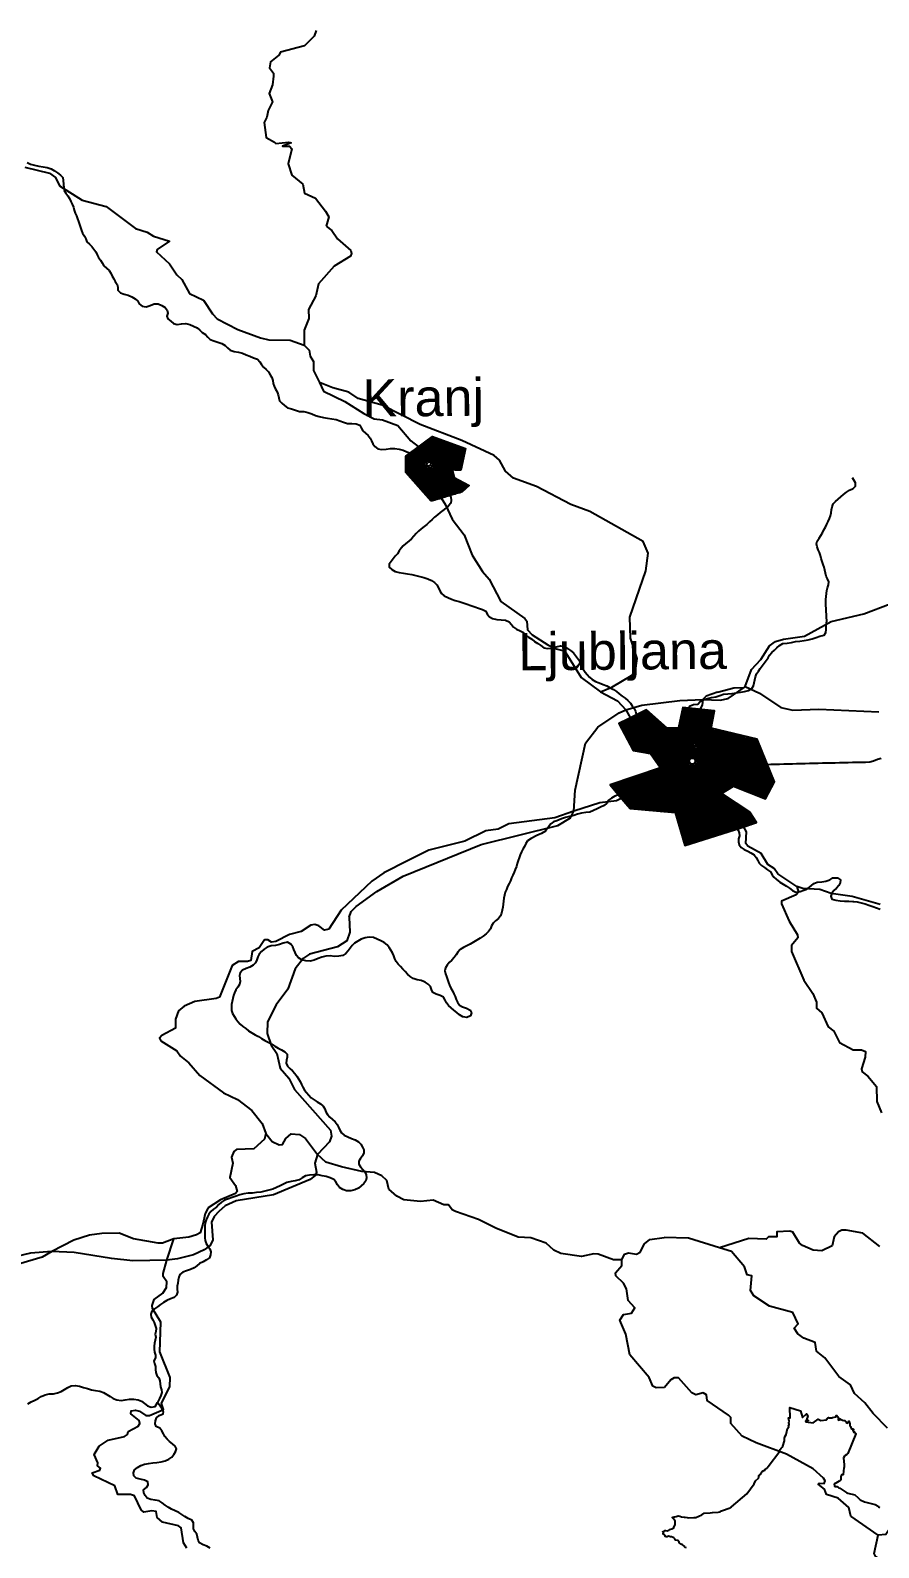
# Model space of a CAD drawing. Header units: metres. Extents: x 13.21 to 19.52, y 42.14 to 46.62.
# Drawn here: x 14.112 to 14.622, y 45.589 to 46.502 of the extents above; entities that cross this region are included whole.
import ezdxf

# ---------------------------------------------------------------- set-up
doc = ezdxf.new("R2010")
doc.units = ezdxf.units.M
doc.header["$MEASUREMENT"] = 0
for name, color, linetype in [('CESTE', 5, 'Continuous'), ('grad_ino', 252, 'Continuous'), ('hr', 9, 'Continuous'), ('naziv_ino', 252, 'Continuous'), ('PRUGE', 7, 'Continuous')]:
    doc.layers.add(name, color=color, linetype=linetype)
doc.styles.get("Standard").update_dxf_attribs({"font": 'arial.ttf'})

# ---------------------------------------------------------------- blocks, each defined once
blk = doc.blocks.new('*X60')
at = {"color": 0}
for p, q in [((14.34334, 46.25038), (14.37333, 46.25055)), ((14.34455, 46.25129), (14.37197, 46.25144)), ((14.34576, 46.25219), (14.3695, 46.25232)), ((14.34697, 46.2531), (14.36702, 46.25321)), ((14.34819, 46.25401), (14.36455, 46.2541)), ((14.3494, 46.25491), (14.36207, 46.25498)), ((14.35061, 46.25582), (14.35959, 46.25587)), ((14.35182, 46.25673), (14.35712, 46.25675)), ((14.35304, 46.25763), (14.35464, 46.25764)), ((14.33761, 46.24135), (14.3495, 46.24142)), ((14.33763, 46.24225), (14.35026, 46.24232)), ((14.33764, 46.24315), (14.37184, 46.24334)), ((14.33766, 46.24405), (14.37202, 46.24424)), ((14.33768, 46.24495), (14.37221, 46.24514)), ((14.33769, 46.24585), (14.3724, 46.24604)), ((14.33849, 46.24675), (14.37258, 46.24694)), ((14.3397, 46.24766), (14.37277, 46.24784)), ((14.34091, 46.24857), (14.37296, 46.24874)), ((14.34213, 46.24947), (14.37315, 46.24965)), ((14.35377, 46.24234), (14.37165, 46.24244)), ((14.35455, 46.24145), (14.37146, 46.24154)), ((14.33753, 46.23685), (14.36576, 46.23701)), ((14.33755, 46.23775), (14.36554, 46.23791)), ((14.33756, 46.23865), (14.3709, 46.23884)), ((14.33758, 46.23955), (14.35038, 46.23962)), ((14.3376, 46.24045), (14.34954, 46.24052)), ((14.33796, 46.23595), (14.36597, 46.23611)), ((14.33876, 46.23506), (14.36618, 46.23521)), ((14.33956, 46.23416), (14.36639, 46.23431)), ((14.34035, 46.23327), (14.3666, 46.23342)), ((14.34115, 46.23237), (14.36812, 46.23252)), ((14.35372, 46.23964), (14.37109, 46.23974)), ((14.35454, 46.24055), (14.37128, 46.24064)), ((14.36702, 46.23792), (14.37072, 46.23794)), ((14.34194, 46.23148), (14.3698, 46.23163)), ((14.34274, 46.23058), (14.37149, 46.23074)), ((14.34353, 46.22969), (14.37318, 46.22985)), ((14.34433, 46.22879), (14.37487, 46.22896)), ((14.34513, 46.2279), (14.37508, 46.22806)), ((14.34592, 46.227), (14.3741, 46.22716)), ((14.34672, 46.22611), (14.37313, 46.22625)), ((14.34751, 46.22521), (14.37215, 46.22535)), ((14.34831, 46.22432), (14.37046, 46.22444)), ((14.3491, 46.22342), (14.3674, 46.22352)), ((14.3499, 46.22253), (14.36435, 46.22261)), ((14.35069, 46.22163), (14.36129, 46.22169)), ((14.35149, 46.22074), (14.35823, 46.22077)), ((14.35229, 46.21984), (14.35517, 46.21986))]:
    blk.add_line(p, q, dxfattribs=at)
blk = doc.blocks.new('*X61')
at = {"color": 0}
for p, q in [((14.46801, 46.08638), (14.49049, 46.08648)), ((14.46983, 46.08728), (14.48948, 46.08737)), ((14.47165, 46.08819), (14.48847, 46.08827)), ((14.47347, 46.0891), (14.48747, 46.08916)), ((14.47529, 46.09001), (14.48646, 46.09006)), ((14.47711, 46.09092), (14.48545, 46.09095)), ((14.47893, 46.09182), (14.48444, 46.09185)), ((14.48075, 46.09273), (14.48343, 46.09274)), ((14.50242, 46.08653), (14.52208, 46.08661)), ((14.50262, 46.08743), (14.52225, 46.08751)), ((14.50281, 46.08833), (14.52241, 46.08841)), ((14.503, 46.08923), (14.52257, 46.08931)), ((14.5032, 46.09013), (14.52274, 46.09021)), ((14.50339, 46.09103), (14.5229, 46.09111)), ((14.50358, 46.09193), (14.52307, 46.09202)), ((14.50378, 46.09283), (14.52323, 46.09292)), ((14.50397, 46.09373), (14.5156, 46.09378)), ((14.50417, 46.09463), (14.50712, 46.09465)), ((14.46615, 46.08457), (14.49251, 46.08469)), ((14.4662, 46.08547), (14.4915, 46.08558)), ((14.46663, 46.08367), (14.49352, 46.08379)), ((14.4671, 46.08277), (14.49453, 46.0829)), ((14.46758, 46.08188), (14.52341, 46.08212)), ((14.46805, 46.08098), (14.52708, 46.08124)), ((14.46853, 46.08008), (14.53074, 46.08035)), ((14.469, 46.07918), (14.53441, 46.07947)), ((14.46948, 46.07829), (14.53807, 46.07858)), ((14.46995, 46.07739), (14.54174, 46.0777)), ((14.50165, 46.08293), (14.52143, 46.08301)), ((14.50184, 46.08383), (14.52159, 46.08391)), ((14.50204, 46.08473), (14.52176, 46.08481)), ((14.50223, 46.08563), (14.52192, 46.08571)), ((14.47043, 46.07649), (14.5454, 46.07681)), ((14.4709, 46.07559), (14.54904, 46.07592)), ((14.47138, 46.0747), (14.5494, 46.07503)), ((14.47185, 46.0738), (14.54976, 46.07413)), ((14.47233, 46.0729), (14.55012, 46.07323)), ((14.4728, 46.072), (14.55049, 46.07233)), ((14.47328, 46.0711), (14.55085, 46.07143)), ((14.47375, 46.07021), (14.55121, 46.07053)), ((14.47423, 46.06931), (14.55157, 46.06964)), ((14.47838, 46.06843), (14.55194, 46.06874)), ((14.48346, 46.06755), (14.5523, 46.06784)), ((14.48537, 46.06666), (14.55266, 46.06694)), ((14.48599, 46.06576), (14.55302, 46.06604)), ((14.4866, 46.06487), (14.55338, 46.06514)), ((14.48722, 46.06397), (14.5082, 46.06406)), ((14.48783, 46.06307), (14.50746, 46.06316)), ((14.48845, 46.06218), (14.50749, 46.06226)), ((14.48907, 46.06128), (14.50834, 46.06136)), ((14.48968, 46.06038), (14.5552, 46.06065)), ((14.4903, 46.05949), (14.55556, 46.05976)), ((14.49091, 46.05859), (14.55592, 46.05886)), ((14.51164, 46.06138), (14.55483, 46.06155)), ((14.51173, 46.06408), (14.55375, 46.06425)), ((14.51247, 46.06228), (14.55447, 46.06245)), ((14.51249, 46.06318), (14.55411, 46.06335)), ((14.46364, 46.04947), (14.55921, 46.04987)), ((14.46637, 46.05038), (14.55918, 46.05077)), ((14.4691, 46.05129), (14.55882, 46.05167)), ((14.47183, 46.0522), (14.55845, 46.05257)), ((14.47456, 46.05312), (14.55809, 46.05347)), ((14.47729, 46.05403), (14.55773, 46.05437)), ((14.48002, 46.05494), (14.55737, 46.05526)), ((14.48275, 46.05585), (14.55701, 46.05616)), ((14.48548, 46.05676), (14.55664, 46.05706)), ((14.48822, 46.05768), (14.55628, 46.05796)), ((14.46091, 46.04855), (14.55874, 46.04897)), ((14.46115, 46.04766), (14.55827, 46.04807)), ((14.46192, 46.04676), (14.5337, 46.04707)), ((14.46268, 46.04586), (14.53224, 46.04617)), ((14.46345, 46.04497), (14.53077, 46.04526)), ((14.46422, 46.04407), (14.5293, 46.04436)), ((14.46499, 46.04318), (14.52784, 46.04345)), ((14.46575, 46.04228), (14.52857, 46.04255)), ((14.46652, 46.04138), (14.52992, 46.04166)), ((14.46729, 46.04049), (14.53128, 46.04076)), ((14.53646, 46.04708), (14.5578, 46.04717)), ((14.53871, 46.04619), (14.55733, 46.04627)), ((14.54097, 46.0453), (14.55686, 46.04536)), ((14.54323, 46.04441), (14.55639, 46.04446)), ((14.54548, 46.04352), (14.55592, 46.04356)), ((14.54774, 46.04263), (14.55545, 46.04266)), ((14.54999, 46.04174), (14.55498, 46.04176)), ((14.55225, 46.04085), (14.55451, 46.04086)), ((14.46806, 46.03959), (14.53263, 46.03987)), ((14.46882, 46.03869), (14.53398, 46.03898)), ((14.46959, 46.0378), (14.53534, 46.03808)), ((14.47036, 46.0369), (14.53669, 46.03719)), ((14.47113, 46.03601), (14.53804, 46.03629)), ((14.47189, 46.03511), (14.5394, 46.0354)), ((14.47266, 46.03421), (14.54075, 46.0345)), ((14.48183, 46.03336), (14.5421, 46.03361)), ((14.4914, 46.0325), (14.54345, 46.03272)), ((14.49972, 46.03163), (14.54466, 46.03182)), ((14.49998, 46.03074), (14.54525, 46.03092)), ((14.50025, 46.02984), (14.54585, 46.03003)), ((14.50051, 46.02894), (14.54644, 46.02913)), ((14.50078, 46.02804), (14.54703, 46.02823)), ((14.50104, 46.02714), (14.54762, 46.02733)), ((14.50131, 46.02624), (14.54821, 46.02644)), ((14.50157, 46.02534), (14.5482, 46.02554)), ((14.50183, 46.02445), (14.54532, 46.02463)), ((14.5021, 46.02355), (14.54245, 46.02371)), ((14.50236, 46.02265), (14.53958, 46.0228)), ((14.50263, 46.02175), (14.5367, 46.02189)), ((14.50289, 46.02085), (14.53383, 46.02098)), ((14.50316, 46.01995), (14.53096, 46.02007)), ((14.50342, 46.01905), (14.52809, 46.01916)), ((14.50369, 46.01816), (14.52522, 46.01825)), ((14.50395, 46.01726), (14.52235, 46.01734)), ((14.50422, 46.01636), (14.51948, 46.01642)), ((14.50448, 46.01546), (14.51661, 46.01551)), ((14.50474, 46.01456), (14.51374, 46.0146)), ((14.50501, 46.01366), (14.51087, 46.01369)), ((14.50527, 46.01276), (14.508, 46.01278))]:
    blk.add_line(p, q, dxfattribs=at)

msp = doc.modelspace()

# ---------------------------------------------------------------- linework, layer by layer
at = {"layer": 'CESTE'}
for p, q in [((14.25862, 46.43521), (14.25936, 46.43438)), ((14.54129, 46.1071), (14.54171, 46.10756)), ((14.50413, 46.05659), (14.50077, 46.0481)), ((14.57288, 45.98719), (14.5615, 45.99484)), ((14.19377, 45.76251), (14.19797, 45.77527))]:
    msp.add_line(p, q, dxfattribs=at)
for points in [[(14.28374, 46.50242), (14.28241, 46.49895), (14.27668, 46.49308), (14.26213, 46.48929), (14.26126, 46.48753), (14.25618, 46.48343), (14.25565, 46.47996), (14.25787, 46.47664), (14.25797, 46.4749), (14.25734, 46.46955), (14.25541, 46.46444), (14.2574, 46.45933), (14.25476, 46.45421), (14.25397, 46.45018)], [(14.25397, 46.45018), (14.25234, 46.44689), (14.25359, 46.43788), (14.25862, 46.43521)], [(14.25936, 46.43438), (14.26709, 46.43519), (14.26852, 46.43467), (14.26345, 46.43273), (14.26761, 46.43268), (14.2689, 46.43105), (14.26679, 46.42219), (14.269, 46.41528), (14.27565, 46.40978), (14.2767, 46.40445), (14.28316, 46.40151), (14.2893, 46.39362), (14.29131, 46.39025), (14.28971, 46.3846)], [(14.10839, 46.42005), (14.1231, 46.41641), (14.12669, 46.41386), (14.12927, 46.40882), (14.14275, 46.40034), (14.15722, 46.39637), (14.17494, 46.38327), (14.18199, 46.38107), (14.18568, 46.37853), (14.19531, 46.37554), (14.18788, 46.37053), (14.18749, 46.36914), (14.19541, 46.36186), (14.19972, 46.35534), (14.20281, 46.35243), (14.20734, 46.34405), (14.21589, 46.34008), (14.22117, 46.33187), (14.22415, 46.32894), (14.23643, 46.32236), (14.25019, 46.31734), (14.2551, 46.31617), (14.26806, 46.31593), (14.27647, 46.31292)], [(14.28971, 46.3846), (14.29307, 46.38192), (14.29644, 46.37706), (14.30442, 46.36992), (14.30498, 46.3682), (14.30434, 46.36646), (14.29454, 46.36057), (14.28512, 46.34983), (14.28349, 46.34271), (14.27893, 46.33439), (14.27931, 46.32901), (14.27633, 46.32211), (14.27647, 46.31292)], [(14.27647, 46.31292), (14.27936, 46.31001), (14.28, 46.3064), (14.28212, 46.30315), (14.28204, 46.2978), (14.28573, 46.2905)], [(14.4548, 46.1045), (14.46153, 46.10718), (14.47334, 46.11417), (14.4758, 46.11728), (14.47678, 46.12445), (14.47288, 46.13671), (14.47235, 46.14929), (14.48203, 46.17717), (14.48344, 46.18791), (14.48049, 46.1948), (14.4484, 46.21293), (14.43699, 46.21718), (14.41618, 46.22791), (14.40249, 46.23301), (14.39758, 46.23716), (14.39395, 46.24389), (14.39071, 46.24665), (14.37129, 46.25564), (14.34629, 46.26518), (14.32333, 46.27685), (14.30895, 46.281), (14.30329, 46.2847), (14.2936, 46.28731), (14.28573, 46.2905)], [(14.28573, 46.2905), (14.28808, 46.28536), (14.30087, 46.27918), (14.31224, 46.27182), (14.3185, 46.26863), (14.32359, 46.26801), (14.3327, 46.26457), (14.3407, 46.25536), (14.35278, 46.24594), (14.35329, 46.24422), (14.35226, 46.2406), (14.3479, 46.23894), (14.34637, 46.23734), (14.34703, 46.23583), (14.35216, 46.23172), (14.36142, 46.21685), (14.36557, 46.20834), (14.37276, 46.19882), (14.37756, 46.18669), (14.38374, 46.17683), (14.38771, 46.17224), (14.39474, 46.15871), (14.40921, 46.14855), (14.41051, 46.14698), (14.41077, 46.14168), (14.41372, 46.13873), (14.42315, 46.13259), (14.42733, 46.13046), (14.43213, 46.12921), (14.43388, 46.12783), (14.44313, 46.11303), (14.4548, 46.1045)], [(14.54171, 46.10756), (14.54567, 46.1179), (14.55123, 46.12396), (14.55654, 46.13215), (14.56015, 46.13474), (14.56483, 46.13617), (14.57753, 46.13783), (14.5936, 46.14678), (14.61324, 46.15135), (14.62911, 46.15742)], [(14.4548, 46.1045), (14.4649, 46.09897), (14.47004, 46.09364)], [(14.51636, 46.09985), (14.52668, 46.09943), (14.53165, 46.10035), (14.54129, 46.1071)], [(14.52525, 46.10429), (14.5349, 46.10688), (14.54129, 46.1071)], [(14.54171, 46.10756), (14.55034, 46.10361), (14.56331, 46.09501), (14.57058, 46.09338), (14.58606, 46.09394), (14.62218, 46.09228)], [(14.47004, 46.09364), (14.47952, 46.09648), (14.50247, 46.09915), (14.51636, 46.09985)], [(14.51636, 46.09985), (14.51595, 46.09634), (14.51313, 46.09135), (14.51326, 46.08595), (14.50862, 46.06827), (14.50413, 46.05659)], [(14.52525, 46.10429), (14.51833, 46.10189), (14.51636, 46.09985)], [(14.4387, 46.03269), (14.43955, 46.0452), (14.44568, 46.07361), (14.45307, 46.08307), (14.46602, 46.09185), (14.47004, 46.09364)], [(14.47004, 46.09364), (14.47184, 46.09031), (14.48101, 46.07947), (14.48579, 46.07524), (14.48788, 46.07196), (14.49924, 46.05992), (14.50413, 46.05659)], [(14.50077, 46.0481), (14.49367, 46.0501), (14.4749, 46.0441), (14.46436, 46.03889), (14.45434, 46.03766), (14.4387, 46.03269)], [(14.50077, 46.0481), (14.50583, 46.04803), (14.5102, 46.04604), (14.51917, 46.03958), (14.52723, 46.03521)], [(14.3036, 45.9688), (14.30461, 45.97231), (14.30763, 45.97522), (14.32015, 45.98428), (14.33599, 45.9935), (14.38286, 46.01248), (14.42905, 46.0239), (14.43677, 46.02865), (14.4387, 46.03269)], [(14.4387, 46.03269), (14.42723, 46.02869), (14.39949, 46.02495), (14.39323, 46.02175), (14.38574, 46.02071), (14.37304, 46.01459), (14.35136, 46.00906), (14.33905, 46.00295)], [(14.5615, 45.99484), (14.55932, 45.99806), (14.5555, 46.00055), (14.55149, 46.00704), (14.54339, 46.0115), (14.54222, 46.01313), (14.54263, 46.02018), (14.53974, 46.02519), (14.53209, 46.03243), (14.52723, 46.03521)], [(14.33905, 46.00295), (14.32445, 45.99553), (14.31722, 45.99043), (14.29878, 45.97309), (14.2913, 45.96166), (14.28872, 45.96109), (14.28529, 45.96353), (14.28286, 45.96433), (14.28049, 45.96395), (14.2747, 45.96027), (14.26752, 45.95844), (14.25928, 45.95417), (14.25671, 45.95388), (14.25461, 45.95512), (14.25259, 45.95524), (14.24929, 45.95044), (14.24518, 45.94811), (14.24439, 45.94277), (14.24226, 45.9421), (14.23696, 45.94208), (14.23306, 45.9398), (14.22547, 45.92072), (14.22345, 45.91987), (14.21069, 45.9181), (14.20427, 45.91522), (14.20087, 45.91254), (14.1989, 45.90737), (14.19892, 45.90204), (14.19068, 45.89761), (14.18938, 45.89601), (14.19018, 45.89445), (14.19989, 45.88838), (14.20192, 45.88513), (14.20704, 45.88111), (14.21357, 45.8735), (14.22782, 45.86322), (14.23627, 45.85909), (14.24483, 45.85246), (14.25106, 45.84461), (14.25336, 45.8386)], [(14.57288, 45.98719), (14.57398, 45.98377), (14.57252, 45.98229), (14.56365, 45.97839), (14.5637, 45.9768), (14.56833, 45.96639), (14.57334, 45.95818), (14.57348, 45.95635), (14.56975, 45.95179), (14.56978, 45.9482), (14.57719, 45.93099), (14.58248, 45.92281), (14.58467, 45.91763), (14.58467, 45.91417), (14.5879, 45.91126), (14.59181, 45.90282), (14.59521, 45.9003), (14.59863, 45.89351), (14.60674, 45.88906), (14.61186, 45.88894), (14.6142, 45.88805), (14.6141, 45.88454), (14.61181, 45.87751), (14.61221, 45.87572), (14.61571, 45.87317), (14.62079, 45.86689), (14.62107, 45.85799), (14.62379, 45.85103)], [(14.62298, 45.97654), (14.60626, 45.98134), (14.59357, 45.98297), (14.58671, 45.98541), (14.57645, 45.98608), (14.57288, 45.98719)], [(14.3036, 45.9688), (14.30398, 45.95982), (14.30206, 45.95465), (14.29649, 45.95094), (14.27961, 45.94651), (14.27597, 45.94407), (14.27093, 45.93781), (14.26664, 45.9256), (14.25953, 45.91603), (14.25433, 45.9059), (14.25413, 45.89873), (14.25653, 45.89173), (14.25993, 45.88688), (14.26189, 45.87803), (14.26725, 45.87192), (14.27068, 45.86518), (14.29228, 45.84071), (14.29293, 45.83712), (14.29172, 45.83364), (14.28445, 45.826)], [(14.25336, 45.8386), (14.25256, 45.83515), (14.24615, 45.82952), (14.23577, 45.82907), (14.23403, 45.82791), (14.23266, 45.82438), (14.23354, 45.82086), (14.23167, 45.81209), (14.23515, 45.80747), (14.23605, 45.80381), (14.23519, 45.80256), (14.22616, 45.79883), (14.21871, 45.7939), (14.21689, 45.79055), (14.2154, 45.78412)], [(14.25336, 45.8386), (14.25708, 45.83389), (14.26142, 45.83176), (14.26345, 45.83207), (14.2653, 45.8356), (14.26856, 45.83837), (14.27362, 45.83815), (14.27718, 45.83567), (14.28445, 45.826)], [(14.28445, 45.826), (14.28282, 45.82076), (14.28381, 45.81541), (14.28322, 45.81364), (14.27997, 45.8109), (14.25796, 45.80171), (14.23547, 45.7981), (14.22895, 45.79523), (14.22501, 45.79181)], [(14.46758, 45.76267), (14.46247, 45.76272), (14.45331, 45.76599), (14.45075, 45.76627), (14.44338, 45.76472), (14.43081, 45.76642), (14.42673, 45.76845), (14.42198, 45.77268), (14.41278, 45.77591), (14.40512, 45.77637), (14.39174, 45.7816), (14.38137, 45.7869), (14.36751, 45.79166), (14.36544, 45.79275), (14.36325, 45.79566), (14.36051, 45.7957), (14.35406, 45.79864), (14.34648, 45.79766), (14.33641, 45.79883), (14.33226, 45.80095), (14.32743, 45.80513), (14.32626, 45.81047), (14.32323, 45.81322), (14.31878, 45.81513), (14.3112, 45.81586), (14.29893, 45.81851), (14.28946, 45.82142), (14.28445, 45.826)], [(14.22501, 45.79181), (14.22225, 45.78879), (14.22068, 45.78536), (14.22144, 45.7746), (14.21982, 45.77124), (14.21631, 45.76864), (14.2098, 45.76575), (14.20014, 45.76329), (14.19377, 45.76251)], [(14.19797, 45.77527), (14.19123, 45.7727), (14.18866, 45.77276), (14.1737, 45.77531), (14.16503, 45.77879), (14.1547, 45.77858), (14.14716, 45.7775), (14.13779, 45.77452), (14.12458, 45.76774)], [(14.2154, 45.78412), (14.21375, 45.77887), (14.21172, 45.77777), (14.20697, 45.77635), (14.19797, 45.77527)], [(14.46758, 45.76267), (14.46915, 45.766), (14.47157, 45.76677), (14.47648, 45.76612), (14.47868, 45.76718), (14.48129, 45.77223), (14.48438, 45.77495), (14.49305, 45.77603)], [(14.52634, 45.76985), (14.50775, 45.77569), (14.49305, 45.77603)], [(14.62286, 45.77066), (14.61256, 45.77866), (14.60265, 45.78049), (14.60006, 45.78045), (14.59787, 45.77955), (14.59543, 45.7764), (14.59411, 45.77109), (14.58785, 45.76799), (14.58281, 45.76843), (14.57626, 45.77127), (14.5745, 45.77258), (14.57056, 45.77931), (14.56863, 45.7799), (14.56076, 45.77952), (14.56091, 45.77652), (14.55582, 45.77648), (14.55439, 45.77504), (14.54404, 45.77553), (14.52634, 45.76985)], [(14.12458, 45.76774), (14.11182, 45.76674), (14.09825, 45.76339)], [(14.12458, 45.76774), (14.11878, 45.76419), (14.10454, 45.76006), (14.10183, 45.75997), (14.09825, 45.76339)], [(14.19377, 45.76251), (14.17323, 45.76211), (14.16051, 45.7634), (14.13797, 45.76707), (14.12458, 45.76774)], [(14.6275, 45.66137), (14.61873, 45.67025), (14.61383, 45.67657), (14.60752, 45.68225), (14.60516, 45.6874), (14.59809, 45.69247), (14.58978, 45.70361), (14.58469, 45.70761), (14.58396, 45.71294), (14.57711, 45.71549), (14.57358, 45.71807), (14.57132, 45.72143), (14.57379, 45.72413), (14.57054, 45.73097), (14.55639, 45.73474), (14.5471, 45.7409), (14.54502, 45.74412), (14.54572, 45.75294), (14.54308, 45.75357), (14.54141, 45.75848), (14.53348, 45.7677), (14.52634, 45.76985)], [(14.20581, 45.58912), (14.20377, 45.59232), (14.2024, 45.60131), (14.20074, 45.60258), (14.19114, 45.60485), (14.18792, 45.60766), (14.18733, 45.61118), (14.18485, 45.61165), (14.18001, 45.61072), (14.17836, 45.61219), (14.17431, 45.62062), (14.1719, 45.6214), (14.16432, 45.62149), (14.1625, 45.62669), (14.14981, 45.63277), (14.14883, 45.63455), (14.15345, 45.63615), (14.15392, 45.63733), (14.15201, 45.63877), (14.15223, 45.64055), (14.15008, 45.64552), (14.15299, 45.65046), (14.15857, 45.65419), (14.16823, 45.65642), (14.17008, 45.65761), (14.17051, 45.65944), (14.17662, 45.66262), (14.17763, 45.66415), (14.17706, 45.66593), (14.17208, 45.67006), (14.17233, 45.6717), (14.17497, 45.67214), (14.17735, 45.67162), (14.18115, 45.66896), (14.18337, 45.66894), (14.19169, 45.67257), (14.19054, 45.67627), (14.19553, 45.6864), (14.1958, 45.69179), (14.18948, 45.70728), (14.19018, 45.72519), (14.18521, 45.73344), (14.18498, 45.73523), (14.18614, 45.73873), (14.19144, 45.74263), (14.19359, 45.7459), (14.1938, 45.74946), (14.19166, 45.75271), (14.19164, 45.75452), (14.19377, 45.76251)], [(14.49329, 45.68583), (14.48825, 45.68561), (14.48616, 45.68664), (14.48402, 45.69181), (14.47231, 45.70557), (14.46994, 45.71791), (14.46629, 45.72643), (14.46852, 45.72977), (14.47332, 45.73054), (14.47541, 45.73382), (14.47148, 45.73816), (14.47031, 45.74529), (14.46857, 45.74869), (14.46393, 45.75303), (14.46376, 45.75477), (14.4675, 45.75928), (14.46758, 45.76267)], [(14.62184, 45.59704), (14.60539, 45.60836), (14.6042, 45.61361), (14.59769, 45.61923), (14.59074, 45.62136), (14.5895, 45.62475), (14.5857, 45.62766), (14.58632, 45.62819), (14.58928, 45.62798), (14.5899, 45.62963), (14.58902, 45.63132), (14.58267, 45.63687), (14.56661, 45.64578), (14.54844, 45.65244), (14.54004, 45.6566), (14.53323, 45.66409), (14.53313, 45.66769), (14.53183, 45.6692), (14.51885, 45.67798), (14.51857, 45.68147), (14.51653, 45.68264), (14.51204, 45.68148), (14.50979, 45.68254), (14.50162, 45.69164), (14.49898, 45.69162), (14.49713, 45.6905), (14.49329, 45.68583)], [(14.65625, 45.53114), (14.65322, 45.53605), (14.64631, 45.53829), (14.64264, 45.54299), (14.63788, 45.54379), (14.63881, 45.54556), (14.64258, 45.54677), (14.63523, 45.54884), (14.6337, 45.55261), (14.63397, 45.5536), (14.6369, 45.55299), (14.63766, 45.55434), (14.6358, 45.55509), (14.6371, 45.55665), (14.62983, 45.5617), (14.62723, 45.56683), (14.62877, 45.572), (14.62845, 45.57558), (14.62564, 45.58056), (14.62018, 45.5843), (14.61945, 45.58591), (14.62184, 45.59704)], [(14.64881, 45.59481), (14.64579, 45.59777), (14.64356, 45.59831), (14.64114, 45.59758), (14.64028, 45.59942), (14.6385, 45.5986), (14.63757, 45.59972), (14.63648, 45.59977), (14.63491, 45.59791), (14.63559, 45.60107), (14.63388, 45.60167), (14.63136, 45.60079), (14.62988, 45.59851), (14.62851, 45.60036), (14.62636, 45.5973), (14.62184, 45.59704)]]:
    msp.add_lwpolyline(points, dxfattribs=at)
at = {"layer": 'grad_ino'}
for points in [[(14.35288, 46.21917), (14.33752, 46.23645), (14.3377, 46.24616), (14.34371, 46.25066), (14.35356, 46.25803), (14.37341, 46.25092), (14.37069, 46.23779), (14.36553, 46.23797), (14.36662, 46.23331), (14.37562, 46.22857), (14.37152, 46.22476)], [(14.51581, 46.09376), (14.50423, 46.09494), (14.50161, 46.08276), (14.49491, 46.08256), (14.48247, 46.09359), (14.47159, 46.08816), (14.46579, 46.08526), (14.47432, 46.06913), (14.48493, 46.0673), (14.49092, 46.05858), (14.4605, 46.04842), (14.46625, 46.0417), (14.47269, 46.03417), (14.49968, 46.03176), (14.5055, 46.01198), (14.53913, 46.02266), (14.5487, 46.0257), (14.54455, 46.03199), (14.52751, 46.04325), (14.53479, 46.04774), (14.55412, 46.04011), (14.5594, 46.05023), (14.54903, 46.07593), (14.52136, 46.08262), (14.52325, 46.093)]]:
    msp.add_lwpolyline(points, close=True, dxfattribs=at)
for centre in [(14.35203, 46.24101), (14.50998, 46.06276)]:
    msp.add_circle(centre, 0.0018, dxfattribs=at)
at = {"layer": 'hr'}
msp.add_lwpolyline([(14.50645, 45.58936), (14.50571, 45.58955), (14.50529, 45.59004), (14.5052, 45.59039), (14.50414, 45.59108), (14.5036, 45.59127), (14.50302, 45.59152), (14.50277, 45.59195), (14.50213, 45.5924), (14.5021, 45.59266), (14.50214, 45.593), (14.50188, 45.59317), (14.50172, 45.59352), (14.50146, 45.59368), (14.50104, 45.59385), (14.4999, 45.59403), (14.4994, 45.5948), (14.49889, 45.59532), (14.4984, 45.5955), (14.49742, 45.59595), (14.49677, 45.59591), (14.49559, 45.59628), (14.49484, 45.59592), (14.49436, 45.59593), (14.49406, 45.59616), (14.49386, 45.59617), (14.49373, 45.59622), (14.49361, 45.59639), (14.49366, 45.59673), (14.49348, 45.597), (14.4932, 45.59719), (14.49275, 45.59737), (14.4925, 45.59753), (14.49246, 45.59767), (14.4925, 45.59794), (14.49266, 45.59842), (14.49229, 45.59893), (14.49233, 45.5991), (14.49247, 45.59919), (14.49266, 45.59928), (14.49302, 45.59934), (14.49359, 45.5998), (14.49379, 45.59979), (14.49479, 45.59965), (14.49485, 45.59968), (14.49585, 45.60005), (14.49629, 45.6004), (14.49767, 45.60076), (14.49857, 45.60111), (14.49891, 45.60147), (14.49895, 45.60184), (14.49977, 45.60327), (14.49974, 45.60361), (14.49976, 45.60542), (14.49887, 45.60664), (14.49851, 45.60697), (14.498, 45.60731), (14.49788, 45.60753), (14.49833, 45.60786), (14.499, 45.608), (14.49954, 45.60808), (14.50023, 45.60825), (14.50139, 45.60864), (14.50248, 45.60845), (14.5034, 45.608), (14.50509, 45.60785), (14.50577, 45.60772), (14.50691, 45.60765), (14.50763, 45.60746), (14.51084, 45.60752), (14.51202, 45.60767), (14.51572, 45.60914), (14.51713, 45.61022), (14.52081, 45.61045), (14.52221, 45.61067), (14.52563, 45.61074), (14.52672, 45.61109), (14.52752, 45.61166), (14.53272, 45.61347), (14.53322, 45.61377), (14.53358, 45.61404), (14.54286, 45.62191), (14.54726, 45.62786), (14.54809, 45.62969), (14.54973, 45.63134), (14.55, 45.63205), (14.54999, 45.63244), (14.55009, 45.63279), (14.55044, 45.63317), (14.55113, 45.63366), (14.55126, 45.63428), (14.55206, 45.63534), (14.55295, 45.63589), (14.55355, 45.63612), (14.55381, 45.63627), (14.55387, 45.63652), (14.55406, 45.63681), (14.55415, 45.63695), (14.55449, 45.63717), (14.55477, 45.63727), (14.55497, 45.63744), (14.55558, 45.63839), (14.56269, 45.64759), (14.56272, 45.64814), (14.56284, 45.64851), (14.56342, 45.64926), (14.56395, 45.64981), (14.56405, 45.64995), (14.56441, 45.65049), (14.56546, 45.65367), (14.56553, 45.65535), (14.56561, 45.65601), (14.5658, 45.65657), (14.56649, 45.6576), (14.56723, 45.66109), (14.56817, 45.66215), (14.56796, 45.66263), (14.56828, 45.66361), (14.56799, 45.66452), (14.56819, 45.66549), (14.56782, 45.66752), (14.56878, 45.66749), (14.56866, 45.6737), (14.57512, 45.67173), (14.57634, 45.66778), (14.57861, 45.67), (14.57947, 45.6685), (14.57862, 45.66628), (14.57985, 45.66596), (14.57802, 45.66553), (14.57827, 45.66521), (14.5828, 45.66466), (14.58582, 45.6667), (14.58736, 45.66599), (14.59074, 45.66646), (14.59087, 45.6668), (14.59123, 45.66685), (14.59111, 45.66726), (14.59159, 45.66767), (14.59188, 45.66769), (14.59232, 45.66761), (14.59309, 45.66759), (14.59404, 45.66761), (14.59436, 45.66768), (14.5945, 45.66776), (14.59538, 45.66793), (14.59623, 45.66819), (14.59648, 45.66845), (14.59656, 45.66907), (14.59688, 45.66896), (14.59754, 45.66819), (14.59796, 45.66716), (14.59771, 45.66654), (14.59773, 45.66637), (14.59805, 45.66645), (14.59841, 45.66625), (14.59859, 45.66635), (14.59825, 45.66685), (14.59849, 45.66704), (14.59898, 45.66703), (14.5991, 45.6666), (14.59906, 45.66651), (14.60005, 45.66637), (14.60041, 45.66617), (14.60116, 45.66592), (14.60176, 45.666), (14.60262, 45.66522), (14.60251, 45.66498), (14.60254, 45.66486), (14.6034, 45.66433), (14.60373, 45.66475), (14.60412, 45.66556), (14.60437, 45.66559), (14.60438, 45.66479), (14.60476, 45.66448), (14.60484, 45.66385), (14.60475, 45.66325), (14.60484, 45.66273), (14.60513, 45.66241), (14.60546, 45.66185), (14.6055, 45.66142), (14.6056, 45.66112), (14.60599, 45.66095), (14.6066, 45.66093), (14.60706, 45.66082), (14.60714, 45.66053), (14.60658, 45.66021), (14.60723, 45.65881), (14.60744, 45.65899), (14.60755, 45.65914), (14.60829, 45.6584), (14.60835, 45.65825), (14.60833, 45.65791), (14.60349, 45.64619), (14.60317, 45.64579), (14.60295, 45.64559), (14.60198, 45.64493), (14.60157, 45.64451), (14.60101, 45.64342), (14.60136, 45.63937), (14.60133, 45.63794), (14.60114, 45.63758), (14.60083, 45.63357), (14.6007, 45.63336), (14.60001, 45.63333), (14.59978, 45.63326), (14.59949, 45.63273), (14.59946, 45.63228), (14.59933, 45.6319), (14.59934, 45.63167), (14.59929, 45.63145), (14.59939, 45.63127), (14.59946, 45.63073), (14.59943, 45.63059), (14.59913, 45.6301), (14.59891, 45.62981), (14.59845, 45.62951), (14.59641, 45.62824), (14.5959, 45.62797), (14.59558, 45.62786), (14.59532, 45.62768), (14.59534, 45.62743), (14.59549, 45.62717), (14.59549, 45.62669), (14.59554, 45.62637), (14.59622, 45.62623), (14.59668, 45.62617), (14.59704, 45.62632), (14.59716, 45.62627), (14.59759, 45.62603), (14.5982, 45.62555), (14.5988, 45.62518), (14.60291, 45.62239), (14.60368, 45.6222), (14.60517, 45.62181), (14.60623, 45.62156), (14.60788, 45.62129), (14.60953, 45.61964), (14.61102, 45.61828), (14.61362, 45.61712), (14.61999, 45.61547), (14.62175, 45.61443), (14.62205, 45.61408), (14.62281, 45.61368)], dxfattribs=at)
at = {"layer": 'PRUGE'}
for points in [[(14.10966, 46.42293), (14.11182, 46.42191), (14.11422, 46.42123), (14.11674, 46.42076), (14.11926, 46.4203), (14.12178, 46.41981), (14.12413, 46.41908), (14.12611, 46.41789), (14.12798, 46.41662), (14.12981, 46.4153), (14.13116, 46.41383), (14.13135, 46.412), (14.1315, 46.40981), (14.13151, 46.40969), (14.1317, 46.4079), (14.13208, 46.40611), (14.13303, 46.40445), (14.13414, 46.40282), (14.13513, 46.40116), (14.13606, 46.39947), (14.1369, 46.39777), (14.13764, 46.39605), (14.13809, 46.39428), (14.13862, 46.39251), (14.13943, 46.39081), (14.1401, 46.38907), (14.14069, 46.38732), (14.14121, 46.38556), (14.14179, 46.3838), (14.14242, 46.38205), (14.14312, 46.38032), (14.14418, 46.37867), (14.14509, 46.37699), (14.14567, 46.37523), (14.14715, 46.37378), (14.14868, 46.37232), (14.14991, 46.37073), (14.15104, 46.36911), (14.15195, 46.36743), (14.15266, 46.3657), (14.15379, 46.36407), (14.15489, 46.36244), (14.15592, 46.36079), (14.15755, 46.3594), (14.15906, 46.35794), (14.16016, 46.3563), (14.16098, 46.3546), (14.16181, 46.35289), (14.16273, 46.35121), (14.16382, 46.34956), (14.16423, 46.34781), (14.16422, 46.34602), (14.1658, 46.34457), (14.16807, 46.34374), (14.1705, 46.34306), (14.17269, 46.34208), (14.17469, 46.34092), (14.17626, 46.3395), (14.17716, 46.33778), (14.17901, 46.33646), (14.18136, 46.33604), (14.18382, 46.33682), (14.18614, 46.3378), (14.18614, 46.3378), (14.18848, 46.33787), (14.19078, 46.33686), (14.1928, 46.33567), (14.19402, 46.33413), (14.19435, 46.33232), (14.19384, 46.3305), (14.19437, 46.32887), (14.19611, 46.32747), (14.19775, 46.32596), (14.19998, 46.32551), (14.20266, 46.32587), (14.2053, 46.32604), (14.2053, 46.32604), (14.20767, 46.32549), (14.20983, 46.32443), (14.21204, 46.32345), (14.21366, 46.32209), (14.21506, 46.32057), (14.217, 46.31936), (14.21837, 46.31783), (14.21977, 46.31638), (14.22213, 46.31558), (14.22454, 46.31487), (14.22683, 46.31404), (14.22882, 46.31287), (14.23034, 46.31141), (14.23197, 46.31005), (14.23433, 46.30927), (14.23681, 46.3087), (14.23925, 46.30811), (14.24153, 46.30723), (14.24378, 46.30634), (14.24602, 46.30541), (14.24826, 46.30448), (14.24974, 46.30305), (14.25083, 46.30138), (14.25191, 46.29975), (14.25351, 46.29833), (14.25501, 46.29689), (14.25592, 46.2952), (14.25694, 46.29353), (14.25765, 46.29182), (14.25783, 46.29001), (14.25839, 46.28826), (14.2592, 46.28655), (14.26017, 46.28487), (14.26072, 46.28312), (14.26113, 46.28134), (14.26161, 46.27957), (14.26292, 46.27803), (14.26458, 46.27662), (14.26647, 46.27539), (14.26879, 46.2746), (14.27118, 46.27386), (14.27356, 46.27315), (14.27615, 46.273), (14.27864, 46.27257), (14.28096, 46.27174), (14.28316, 46.27077), (14.28549, 46.27), (14.288, 46.2695), (14.29053, 46.26911), (14.29309, 46.26877), (14.2956, 46.26835), (14.2979, 46.26752), (14.30016, 46.26659), (14.30248, 46.26582), (14.30508, 46.26584), (14.30773, 46.26564), (14.31001, 46.26491), (14.31069, 46.26317), (14.3118, 46.26154), (14.31338, 46.26011), (14.31494, 46.25865), (14.31611, 46.25706), (14.317, 46.25537), (14.31782, 46.25365), (14.31897, 46.252), (14.32066, 46.25071), (14.32324, 46.25031), (14.3258, 46.25051), (14.32836, 46.25083), (14.32836, 46.25083), (14.33097, 46.25081), (14.33349, 46.25044), (14.33592, 46.24977), (14.3382, 46.24891), (14.34052, 46.24808), (14.34264, 46.24708), (14.34423, 46.24563), (14.34532, 46.24401), (14.34599, 46.24227), (14.34623, 46.24048), (14.34689, 46.23869), (14.34833, 46.2373), (14.3507, 46.23647), (14.35264, 46.23527), (14.35415, 46.23382), (14.3553, 46.23219), (14.35689, 46.23077), (14.35834, 46.22928), (14.35954, 46.22769), (14.36097, 46.22619), (14.36244, 46.22471), (14.36381, 46.22318), (14.36461, 46.22146), (14.36494, 46.21966), (14.36468, 46.21788), (14.36331, 46.21636), (14.36167, 46.21496), (14.35995, 46.21361), (14.3583, 46.21222), (14.35662, 46.21085), (14.35494, 46.20947), (14.35337, 46.20805), (14.35182, 46.20661), (14.35024, 46.20518), (14.34856, 46.20381), (14.34689, 46.20243), (14.34525, 46.20104), (14.34375, 46.19958), (14.34233, 46.19807), (14.34092, 46.19656), (14.33932, 46.19515), (14.33766, 46.19376), (14.33607, 46.19234), (14.3348, 46.19078), (14.33366, 46.18916), (14.33253, 46.18754), (14.33112, 46.18603), (14.32991, 46.18444), (14.32887, 46.1828), (14.32754, 46.18117), (14.32767, 46.1795), (14.32915, 46.17795), (14.3312, 46.17683), (14.33361, 46.17622), (14.33619, 46.17591), (14.3387, 46.17546), (14.34119, 46.17496), (14.34366, 46.17442), (14.3461, 46.17381), (14.34851, 46.17314), (14.35086, 46.17239), (14.35311, 46.17146), (14.35495, 46.17021), (14.35634, 46.16869), (14.35722, 46.167), (14.35807, 46.16528), (14.35911, 46.16365), (14.36074, 46.16224), (14.36278, 46.16114), (14.36505, 46.16026), (14.36735, 46.15943), (14.36972, 46.1587), (14.3721, 46.15799), (14.37444, 46.1572), (14.37674, 46.15638), (14.37904, 46.15555), (14.38136, 46.15475), (14.38373, 46.15395), (14.38571, 46.15289), (14.38657, 46.15116), (14.38793, 46.1496), (14.38985, 46.14845), (14.39239, 46.14801), (14.395, 46.14782), (14.39749, 46.14745), (14.3997, 46.14645), (14.40109, 46.14497), (14.40234, 46.14339), (14.40412, 46.14207), (14.40635, 46.14113), (14.40839, 46.14011), (14.40966, 46.13851), (14.41146, 46.13724), (14.41336, 46.13602), (14.41502, 46.13463), (14.41695, 46.13343), (14.4189, 46.13224), (14.42068, 46.1309), (14.42312, 46.13044), (14.4257, 46.1307), (14.42804, 46.13153), (14.43063, 46.13207), (14.43063, 46.13207), (14.43298, 46.13178), (14.43492, 46.13057), (14.43675, 46.12922), (14.43851, 46.12789), (14.43978, 46.12634), (14.44086, 46.1247), (14.44202, 46.12309), (14.44301, 46.12142), (14.44382, 46.11971), (14.4444, 46.11796), (14.44544, 46.11632), (14.44674, 46.11476), (14.44805, 46.11321), (14.44977, 46.11186), (14.45178, 46.11072), (14.45395, 46.10973), (14.45627, 46.10892), (14.45852, 46.10806), (14.4605, 46.1069), (14.46252, 46.10577), (14.46444, 46.10457), (14.46607, 46.10317), (14.46782, 46.10184), (14.46958, 46.10053), (14.47128, 46.09916), (14.47271, 46.09767), (14.47389, 46.09606), (14.47495, 46.09442), (14.47582, 46.09272), (14.47626, 46.09094), (14.47743, 46.08936), (14.479, 46.08792), (14.48061, 46.0865), (14.48227, 46.08513), (14.48402, 46.0838), (14.48583, 46.08252), (14.48747, 46.08112), (14.48892, 46.07963), (14.49018, 46.07806), (14.49138, 46.07646), (14.49275, 46.07495), (14.4946, 46.07368), (14.49629, 46.07231), (14.4977, 46.07081), (14.4994, 46.06788)], [(14.4994, 46.06788), (14.50008, 46.06961), (14.50077, 46.07135), (14.50145, 46.07308), (14.50204, 46.07483), (14.50258, 46.07659), (14.50309, 46.07835), (14.50364, 46.08011), (14.5041, 46.08188), (14.50447, 46.08366), (14.50483, 46.08545), (14.50529, 46.08722), (14.50585, 46.08897), (14.50645, 46.09072), (14.50705, 46.09247), (14.50774, 46.0942), (14.50874, 46.09595), (14.5107, 46.09682), (14.51332, 46.09706), (14.51475, 46.09858), (14.51672, 46.09969), (14.51915, 46.10037), (14.52161, 46.10092), (14.52409, 46.10145), (14.52648, 46.10214), (14.52873, 46.10302), (14.53127, 46.10326), (14.53386, 46.10344), (14.5364, 46.10379), (14.53893, 46.10416), (14.54148, 46.10456), (14.54388, 46.10516), (14.54575, 46.10644), (14.54681, 46.10805), (14.54728, 46.10985), (14.54765, 46.11163), (14.54808, 46.1134), (14.54871, 46.11515), (14.54973, 46.1168), (14.55082, 46.11843), (14.552, 46.12003), (14.5533, 46.12159), (14.55451, 46.12318), (14.5556, 46.12481), (14.55651, 46.1265), (14.55785, 46.12802), (14.55943, 46.12946), (14.56088, 46.13095), (14.56253, 46.13237), (14.56455, 46.13342), (14.56714, 46.13364), (14.56966, 46.13409), (14.57213, 46.13461), (14.5747, 46.13488), (14.57724, 46.13522), (14.57974, 46.13568), (14.58218, 46.13631), (14.58449, 46.13711), (14.58677, 46.13797), (14.58931, 46.13858), (14.59039, 46.14005), (14.59062, 46.14191), (14.59054, 46.14372), (14.59069, 46.14551), (14.59085, 46.1473), (14.59078, 46.14911), (14.59069, 46.1509), (14.5906, 46.1527), (14.5905, 46.1545), (14.59043, 46.15629), (14.59039, 46.15809), (14.59038, 46.15989), (14.59051, 46.16169), (14.59071, 46.16349), (14.59088, 46.16529), (14.59138, 46.16705), (14.59188, 46.1688), (14.59207, 46.17061), (14.59144, 46.17234), (14.59063, 46.17405), (14.59024, 46.17583), (14.58979, 46.1776), (14.58927, 46.17937), (14.58867, 46.18111), (14.5881, 46.18287), (14.58758, 46.18463), (14.58712, 46.1864), (14.5865, 46.18815), (14.58578, 46.18989), (14.58503, 46.19161), (14.58477, 46.19341), (14.58521, 46.19516), (14.58638, 46.19678), (14.58736, 46.19844), (14.58827, 46.20013), (14.58919, 46.2018), (14.59006, 46.2035), (14.59092, 46.2052), (14.59178, 46.2069), (14.59252, 46.20862), (14.59312, 46.21037), (14.59352, 46.21215), (14.59382, 46.21394), (14.59417, 46.21572), (14.59471, 46.21749), (14.59608, 46.21899), (14.59779, 46.22036), (14.59945, 46.22174), (14.60105, 46.22316), (14.60274, 46.22452), (14.60468, 46.22572), (14.60681, 46.22684), (14.6082, 46.22822), (14.60811, 46.23008), (14.60631, 46.2332)], [(14.50119, 46.06083), (14.49955, 46.05943), (14.49834, 46.05786), (14.49758, 46.05613), (14.49688, 46.05433), (14.49523, 46.05315), (14.49265, 46.05263), (14.49011, 46.05225), (14.48773, 46.05159), (14.48551, 46.05066), (14.48321, 46.04983), (14.48084, 46.04912), (14.47842, 46.04849), (14.47609, 46.04769), (14.47395, 46.0467), (14.47193, 46.04556), (14.46986, 46.04449), (14.46778, 46.04344), (14.46565, 46.04241), (14.46337, 46.04154), (14.46129, 46.04049), (14.45955, 46.03916), (14.45852, 46.03749), (14.457, 46.03609), (14.45484, 46.03506), (14.45269, 46.03407), (14.45056, 46.03303), (14.44839, 46.03208), (14.44586, 46.03174), (14.4433, 46.0314), (14.44083, 46.03089), (14.4386, 46.02998), (14.43599, 46.02947), (14.43378, 46.02889), (14.43132, 46.02802), (14.42847, 46.02678), (14.42653, 46.0261), (14.42482, 46.02503), (14.42412, 46.02396), (14.42324, 46.02285), (14.42249, 46.02183), (14.42162, 46.02054), (14.41931, 46.01912), (14.41646, 46.01806), (14.41312, 46.01626), (14.41079, 46.01479), (14.40989, 46.01311), (14.40894, 46.01143), (14.40798, 46.00976), (14.40711, 46.00807), (14.40637, 46.00635), (14.40574, 46.00461), (14.40517, 46.00285), (14.40466, 46.00109), (14.40415, 45.99932), (14.40348, 45.99759), (14.40275, 45.99586), (14.40198, 45.99415), (14.40126, 45.99242), (14.4005, 45.9907), (14.39971, 45.98899), (14.39886, 45.98729), (14.3981, 45.98557), (14.39747, 45.98383), (14.39696, 45.98207), (14.39665, 45.98027), (14.39647, 45.97848), (14.39618, 45.9767), (14.39588, 45.97491), (14.39555, 45.97313), (14.39523, 45.97133), (14.3945, 45.96962), (14.39328, 45.96803), (14.39152, 45.9667), (14.39009, 45.96521), (14.38908, 45.96356), (14.38846, 45.96181), (14.38741, 45.96018), (14.38594, 45.9587), (14.38416, 45.95739), (14.38228, 45.95615), (14.38034, 45.95497), (14.37835, 45.95383), (14.37637, 45.95268), (14.37436, 45.95155), (14.37222, 45.95053), (14.37038, 45.94928), (14.36892, 45.94779), (14.36785, 45.94615), (14.36663, 45.94457), (14.36526, 45.94305), (14.36377, 45.94158), (14.3624, 45.94004), (14.36138, 45.9384), (14.36108, 45.9366), (14.3614, 45.93483), (14.36204, 45.93308), (14.36262, 45.93132), (14.3632, 45.92957), (14.36384, 45.92783), (14.36469, 45.92613), (14.36563, 45.92445), (14.36654, 45.92277), (14.36728, 45.92105), (14.36793, 45.9193), (14.36868, 45.91759), (14.36985, 45.91596), (14.3718, 45.91486), (14.37411, 45.91401), (14.37626, 45.91291), (14.37711, 45.91124), (14.37655, 45.90953), (14.37424, 45.9085), (14.37187, 45.90892), (14.36981, 45.91008), (14.36822, 45.91152), (14.36649, 45.91286), (14.36479, 45.91421), (14.36323, 45.91565), (14.36216, 45.91727), (14.36125, 45.91897), (14.36023, 45.92064), (14.3582, 45.92166), (14.35587, 45.92254), (14.35377, 45.92358), (14.35307, 45.92527), (14.35235, 45.92703), (14.35107, 45.92858), (14.34917, 45.92981), (14.34689, 45.93062), (14.34439, 45.93112), (14.34201, 45.93186), (14.34014, 45.93305), (14.33868, 45.93456), (14.33728, 45.93606), (14.33585, 45.93756), (14.33442, 45.93907), (14.33302, 45.94057), (14.33183, 45.94217), (14.33091, 45.94385), (14.3303, 45.94561), (14.32951, 45.94731), (14.32851, 45.94897), (14.32753, 45.95064), (14.32628, 45.95221), (14.32466, 45.95361), (14.32251, 45.95461), (14.32037, 45.95566), (14.31817, 45.95655), (14.31557, 45.95673), (14.31557, 45.95673), (14.31309, 45.95631), (14.31076, 45.9555), (14.30863, 45.95447), (14.30681, 45.95321), (14.30527, 45.95175), (14.30402, 45.95019), (14.3029, 45.94855), (14.30158, 45.94702), (14.2996, 45.94582), (14.2972, 45.94529), (14.29458, 45.94524), (14.29201, 45.94547), (14.29201, 45.94547), (14.28943, 45.94535), (14.28697, 45.94485), (14.28477, 45.94389), (14.28249, 45.94301), (14.28008, 45.94244), (14.27746, 45.94251), (14.27504, 45.94313), (14.27304, 45.94426), (14.27176, 45.94583), (14.27091, 45.94753), (14.27027, 45.94928), (14.2696, 45.95103), (14.26831, 45.95267), (14.26642, 45.9537), (14.26642, 45.9537), (14.26382, 45.95323), (14.26152, 45.9524), (14.25914, 45.95175), (14.25656, 45.95151), (14.25424, 45.95073), (14.25228, 45.94956), (14.25073, 45.94811), (14.24944, 45.94655), (14.24852, 45.94488), (14.24792, 45.94313), (14.24716, 45.94138), (14.24583, 45.93989), (14.24376, 45.93878), (14.24146, 45.93794), (14.23938, 45.93689), (14.23785, 45.93543), (14.23745, 45.93368), (14.23761, 45.93186), (14.23795, 45.93008), (14.23753, 45.92831), (14.23658, 45.92664), (14.23531, 45.92507), (14.23443, 45.92337), (14.23384, 45.92162), (14.23346, 45.91984), (14.23306, 45.91806), (14.23278, 45.91627), (14.23265, 45.91448), (14.23276, 45.91268), (14.2333, 45.91093), (14.23426, 45.90925), (14.23532, 45.90761), (14.23651, 45.90601), (14.23784, 45.90447), (14.23952, 45.90311), (14.24125, 45.90177), (14.243, 45.90045), (14.24489, 45.89923), (14.2469, 45.8981), (14.24897, 45.89703), (14.25084, 45.89579), (14.25278, 45.89461), (14.25484, 45.89353), (14.25687, 45.89242), (14.25883, 45.89125), (14.26076, 45.89006), (14.26287, 45.88901), (14.2648, 45.8878), (14.26625, 45.88633), (14.26623, 45.88454), (14.26582, 45.88273), (14.26558, 45.88096), (14.26647, 45.87927), (14.26787, 45.87776), (14.26948, 45.87634), (14.27082, 45.8748), (14.27199, 45.8732), (14.27302, 45.87155), (14.27401, 45.8699), (14.27488, 45.8682), (14.2757, 45.8665), (14.27668, 45.86483), (14.27792, 45.86325), (14.27932, 45.86175), (14.28069, 45.86022), (14.28234, 45.85885), (14.28424, 45.85762), (14.28629, 45.85651), (14.28781, 45.8551), (14.2888, 45.85342), (14.28945, 45.85167), (14.29045, 45.85003), (14.29186, 45.84851), (14.29352, 45.84714), (14.29501, 45.84567), (14.29625, 45.84409), (14.29713, 45.8424), (14.29791, 45.84067), (14.29888, 45.83902), (14.30057, 45.83765), (14.30263, 45.8366), (14.3049, 45.83572), (14.30715, 45.83482), (14.30907, 45.83364), (14.31058, 45.83218), (14.31159, 45.83052), (14.31223, 45.82876), (14.31234, 45.82697), (14.31155, 45.82526), (14.31031, 45.82365), (14.30923, 45.82206), (14.30931, 45.82024), (14.31031, 45.81861), (14.31173, 45.81708), (14.313, 45.81551), (14.31378, 45.8138), (14.31397, 45.81201), (14.31346, 45.81023), (14.31236, 45.80862), (14.31081, 45.80717), (14.30902, 45.80586), (14.30692, 45.80479), (14.30457, 45.80413), (14.30195, 45.80426), (14.29962, 45.805), (14.29773, 45.80622), (14.29653, 45.80783), (14.29556, 45.80952), (14.29433, 45.81106), (14.29214, 45.81203), (14.28975, 45.81269), (14.28726, 45.8132), (14.28479, 45.81374), (14.28224, 45.81386), (14.28224, 45.81386), (14.27967, 45.81363), (14.27714, 45.81319), (14.27527, 45.81204), (14.2735, 45.81074), (14.27107, 45.81012), (14.26854, 45.80973), (14.26609, 45.80924), (14.26392, 45.80827), (14.26189, 45.80716), (14.25983, 45.80608), (14.25761, 45.80517), (14.25523, 45.8045), (14.25277, 45.80396), (14.25031, 45.80342), (14.24779, 45.80307), (14.24524, 45.80284), (14.24268, 45.80266), (14.24014, 45.80233), (14.23771, 45.80176), (14.23547, 45.80086), (14.23316, 45.80007), (14.23083, 45.79931), (14.22851, 45.79851), (14.22658, 45.79735), (14.22497, 45.79593), (14.22366, 45.79438), (14.22187, 45.79309), (14.22016, 45.79177), (14.21905, 45.79014), (14.21822, 45.78844), (14.21753, 45.7867), (14.21688, 45.78496), (14.21661, 45.78318), (14.21657, 45.78137), (14.21663, 45.77958), (14.21657, 45.77778), (14.21658, 45.77598), (14.21683, 45.77419), (14.21745, 45.77245), (14.21841, 45.77078), (14.21967, 45.76919), (14.22021, 45.76744), (14.2201, 45.76564), (14.21939, 45.76389), (14.21773, 45.76257), (14.21561, 45.7615), (14.21345, 45.76051), (14.21186, 45.75911), (14.21022, 45.75774), (14.20808, 45.75673), (14.2057, 45.75603), (14.20345, 45.75519), (14.20163, 45.75388), (14.20091, 45.75221), (14.20067, 45.75039), (14.20043, 45.7486), (14.20009, 45.74681), (14.19996, 45.74503), (14.20023, 45.74322), (14.19966, 45.74145), (14.19824, 45.74001), (14.19594, 45.73914), (14.19374, 45.73818), (14.19175, 45.73707), (14.19006, 45.73571), (14.18824, 45.73444), (14.18645, 45.73314), (14.18479, 45.73174), (14.18411, 45.73003), (14.18431, 45.72824), (14.18529, 45.72656), (14.18612, 45.72485), (14.18684, 45.72312), (14.18742, 45.72137), (14.18706, 45.7196), (14.18679, 45.71783), (14.18721, 45.71603), (14.18678, 45.71428), (14.18631, 45.71251), (14.18622, 45.71071), (14.18609, 45.70891), (14.18629, 45.70712), (14.18699, 45.70538), (14.18704, 45.7036), (14.186, 45.70192), (14.18629, 45.70022), (14.1869, 45.69846), (14.18689, 45.69666), (14.18707, 45.69484), (14.18772, 45.69313), (14.18903, 45.69156), (14.1896, 45.68984), (14.1898, 45.68803), (14.18988, 45.68623), (14.19055, 45.68448), (14.19086, 45.68274), (14.19025, 45.68097), (14.18944, 45.67926), (14.18811, 45.67677)], [(14.4994, 46.06788), (14.49985, 46.06611), (14.50032, 46.06434), (14.50119, 46.06083)], [(14.50119, 46.06083), (14.5036, 46.06015), (14.50611, 46.05978), (14.50871, 46.05972), (14.51128, 46.05964), (14.51387, 46.05965), (14.51645, 46.05976), (14.51645, 46.05976), (14.52121, 46.05976)], [(14.52121, 46.05976), (14.52374, 46.05934), (14.52611, 46.05862), (14.52819, 46.05756), (14.52989, 46.05612), (14.53033, 46.05444), (14.52957, 46.05267), (14.52809, 46.05119), (14.52659, 46.04972), (14.52507, 46.04827), (14.52339, 46.04688), (14.52127, 46.0459), (14.51892, 46.04513), (14.51679, 46.04411), (14.51476, 46.04298), (14.51304, 46.04121), (14.51381, 46.03995), (14.5157, 46.03862), (14.51753, 46.03735), (14.51959, 46.03626), (14.52158, 46.03512), (14.52329, 46.03378), (14.5253, 46.03264), (14.52728, 46.03149), (14.52908, 46.0302), (14.53061, 46.02875), (14.53219, 46.02732), (14.53396, 46.02601), (14.53528, 46.02447), (14.53646, 46.02286), (14.53759, 46.02124), (14.53828, 46.0195), (14.53831, 46.01772), (14.53784, 46.01594), (14.53777, 46.01413), (14.53823, 46.01236), (14.5393, 46.01072), (14.54113, 46.00946), (14.54333, 46.00849), (14.54523, 46.00745), (14.54721, 46.00625), (14.54837, 46.00463), (14.54933, 46.00295), (14.5502, 46.00141), (14.55155, 45.99983), (14.55346, 45.99866), (14.55524, 45.99728), (14.55702, 45.99601), (14.55795, 45.99421), (14.559, 45.99283), (14.56048, 45.99165), (14.56276, 45.98986), (14.56461, 45.98862), (14.56659, 45.98745), (14.56845, 45.9862), (14.57028, 45.98485), (14.57232, 45.98392), (14.57494, 45.98421), (14.57718, 45.98509), (14.57829, 45.98542), (14.57971, 45.98628), (14.58143, 45.98763), (14.58316, 45.98903), (14.58522, 45.98996), (14.58785, 45.99008), (14.59041, 45.99044), (14.59271, 45.99122), (14.59464, 45.99248), (14.59464, 45.99248), (14.59728, 45.99242), (14.59908, 45.99139), (14.59898, 45.98947), (14.59811, 45.98778), (14.5967, 45.98626), (14.59506, 45.98487), (14.59388, 45.98324), (14.59344, 45.98146), (14.59404, 45.97971), (14.59634, 45.97901), (14.59894, 45.97864), (14.60151, 45.97843), (14.60409, 45.97851), (14.60409, 45.97851), (14.60665, 45.97834), (14.60711, 45.97825), (14.60916, 45.97806), (14.61154, 45.97748), (14.61394, 45.97681), (14.6162, 45.97609), (14.61853, 45.97519), (14.62079, 45.97444), (14.62307, 45.97359)], [(14.62372, 46.06439), (14.62139, 46.06361), (14.61907, 46.06279), (14.61673, 46.06206), (14.61415, 46.06196), (14.61155, 46.06195), (14.60897, 46.06188), (14.60638, 46.06182), (14.6038, 46.06176), (14.60122, 46.06169), (14.59863, 46.06164), (14.59604, 46.06158), (14.59346, 46.06151), (14.59088, 46.06145), (14.58829, 46.06139), (14.58571, 46.06132), (14.58312, 46.06127), (14.58054, 46.0612), (14.57796, 46.06114), (14.57537, 46.06108), (14.57279, 46.06102), (14.5702, 46.06095), (14.56762, 46.06089), (14.56503, 46.06083), (14.56245, 46.06076), (14.55986, 46.0607), (14.55728, 46.06064), (14.55469, 46.06057), (14.5521, 46.06052), (14.54953, 46.06046), (14.54694, 46.06039), (14.54435, 46.06033), (14.54177, 46.06026), (14.53919, 46.0602), (14.53661, 46.06013), (14.53402, 46.06007), (14.53144, 46.06001), (14.52885, 46.05995), (14.52627, 46.05989), (14.52121, 46.05976)], [(14.11011, 45.67608), (14.11222, 45.67711), (14.11427, 45.67819), (14.11628, 45.67931), (14.11825, 45.68047), (14.12049, 45.68136), (14.12291, 45.68192), (14.12549, 45.68208), (14.12793, 45.68262), (14.13019, 45.68347), (14.13221, 45.68459), (14.13415, 45.68579), (14.1363, 45.68674), (14.13884, 45.68709), (14.13884, 45.68709), (14.14125, 45.68655), (14.14363, 45.68582), (14.14602, 45.68517), (14.14842, 45.68451), (14.15086, 45.68396), (14.15336, 45.68355), (14.15566, 45.68274), (14.15774, 45.68169), (14.15963, 45.68047), (14.16151, 45.67921), (14.1637, 45.67834), (14.16627, 45.6781), (14.16877, 45.67848), (14.17131, 45.67877), (14.17131, 45.67877), (14.17388, 45.67874), (14.17644, 45.67841), (14.1786, 45.67753), (14.18038, 45.67619), (14.18208, 45.67476), (14.18435, 45.67405), (14.18679, 45.67448), (14.18811, 45.67677)], [(14.21976, 45.58915), (14.21784, 45.59029), (14.21562, 45.59126), (14.21348, 45.59229), (14.21268, 45.59391), (14.21232, 45.59575), (14.21179, 45.5975), (14.21068, 45.59913), (14.20981, 45.60079), (14.20979, 45.6026), (14.20974, 45.60446), (14.20874, 45.60597), (14.20658, 45.60705), (14.20462, 45.60821), (14.20274, 45.60944), (14.20091, 45.61069), (14.19878, 45.6117), (14.19668, 45.61272), (14.19468, 45.61385), (14.19275, 45.61504), (14.19096, 45.61635), (14.18919, 45.61763), (14.18671, 45.618), (14.18415, 45.6184), (14.18186, 45.61918), (14.18068, 45.62075), (14.17997, 45.62254), (14.17983, 45.62432), (14.1815, 45.6257), (14.18261, 45.62733), (14.18237, 45.62906), (14.18025, 45.63012), (14.17772, 45.63067), (14.17536, 45.6312), (14.17399, 45.63277), (14.17367, 45.63456), (14.17435, 45.63629), (14.17607, 45.63765), (14.17806, 45.6388), (14.18028, 45.63968), (14.18277, 45.64015), (14.1853, 45.64042), (14.18785, 45.64066), (14.19034, 45.64109), (14.19275, 45.64175), (14.19493, 45.64268), (14.1967, 45.64399), (14.19809, 45.6455), (14.19907, 45.64717), (14.19963, 45.64898), (14.19878, 45.65057), (14.19711, 45.65201), (14.1954, 45.65335), (14.19388, 45.6548), (14.19262, 45.65636), (14.19173, 45.65805), (14.19085, 45.65977), (14.18961, 45.6613), (14.18738, 45.66232), (14.18669, 45.66391), (14.18695, 45.66577), (14.18762, 45.66749), (14.18913, 45.66896), (14.19163, 45.66989), (14.19186, 45.67124), (14.19093, 45.67286), (14.18969, 45.67455), (14.18811, 45.67677)]]:
    msp.add_lwpolyline(points, dxfattribs=at)

# ---------------------------------------------------------------- block references
at = {"layer": 'grad_ino'}
for name in ['*X60', '*X61']:
    msp.add_blockref(name, (0, 0), dxfattribs=at)

# ---------------------------------------------------------------- texts
at = {"layer": 'naziv_ino'}
for s, rotation, p in [('Kranj', 0.49365, (14.31155, 46.26993)), ('Ljubljana', 0.42481, (14.40532, 46.11731))]:
    msp.add_text(s, height=0.022458, rotation=rotation, dxfattribs=at).set_placement(p)

doc.saveas('drawing.dxf')
